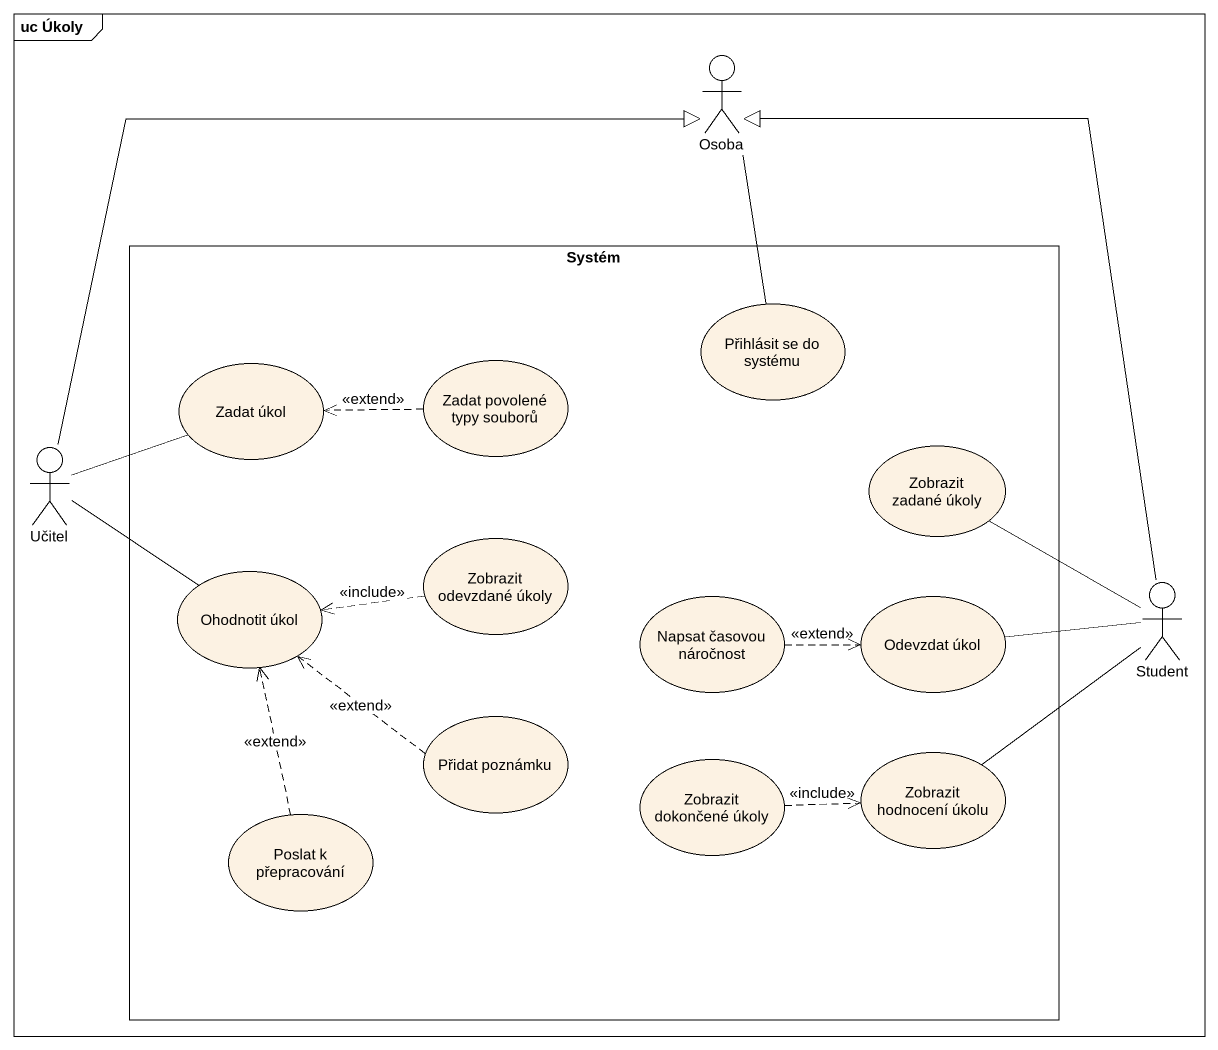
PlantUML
@startuml
mainframe uc Úkoly
actor Osoba
rectangle Systém {
  usecase "Přihlásit se do systému" as Přihlásit_se_do_systému
  usecase "Zadat úkol" as Zadat_úkol
  usecase "Zadat povolené typy souborů" as Zadat_povolené_typy_souborů
  usecase "Zobrazit zadané úkoly" as Zobrazit_zadané_úkoly
  usecase "Zobrazit odevzdané úkoly" as Zobrazit_odevzdané_úkoly
  usecase "Ohodnotit úkol" as Ohodnotit_úkol
  usecase "Napsat časovou náročnost" as Napsat_časovou_náročnost
  usecase "Odevzdat úkol" as Odevzdat_úkol
  usecase "Přidat poznámku" as Přidat_poznámku
  usecase "Zobrazit dokončené úkoly" as Zobrazit_dokončené_úkoly
  usecase "Zobrazit hodnocení úkolu" as Zobrazit_hodnocení_úkolu
  usecase "Poslat k přepracování" as Poslat_k_přepracování
}
actor Učitel
actor Student
Osoba -- Přihlásit_se_do_systému
Zadat_povolené_typy_souborů .left.> Zadat_úkol : <<extend>>
Učitel -right-|> Osoba
Učitel -right- Zadat_úkol
Učitel -right- Ohodnotit_úkol
Zobrazit_odevzdané_úkoly .left.> Ohodnotit_úkol : <<include>>
Napsat_časovou_náročnost .right.> Odevzdat_úkol : <<extend>>
Student -up-|> Osoba
Student -up- Zobrazit_zadané_úkoly
Student -left- Odevzdat_úkol
Student -- Zobrazit_hodnocení_úkolu
Přidat_poznámku .left.> Ohodnotit_úkol : <<extend>>
Zobrazit_dokončené_úkoly .right.> Zobrazit_hodnocení_úkolu : <<include>>
Poslat_k_přepracování .up.> Ohodnotit_úkol : <<extend>>
@enduml
